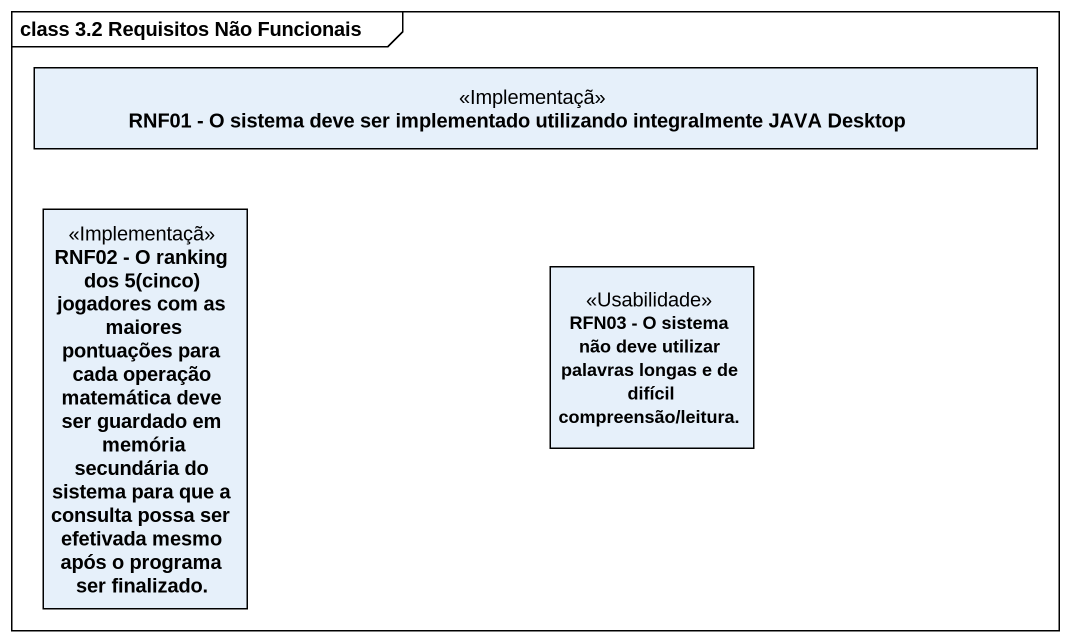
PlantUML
@startuml
mainframe class 3.2 Requisitos Não Funcionais
hide circle
hide empty members
class "RNF01 - O sistema deve ser implementado utilizando integralmente JAVA Desktop" as RNF01_O_sistema_deve_ser <<Implementaçã>>
class "RNF02 - O ranking dos 5(cinco) jogadores com as maiores pontuações para cada operação matemática deve ser guardado em memória secundária do sistema para que a consulta possa ser efetivada mesmo após o programa ser finalizado." as RNF02_O_ranking_dos_5_cinco <<Implementaçã>>
class "RFN03 - O sistema não deve utilizar palavras longas e de difícil compreensão/leitura." as RFN03_O_sistema_não_deve <<Usabilidade>>
@enduml
